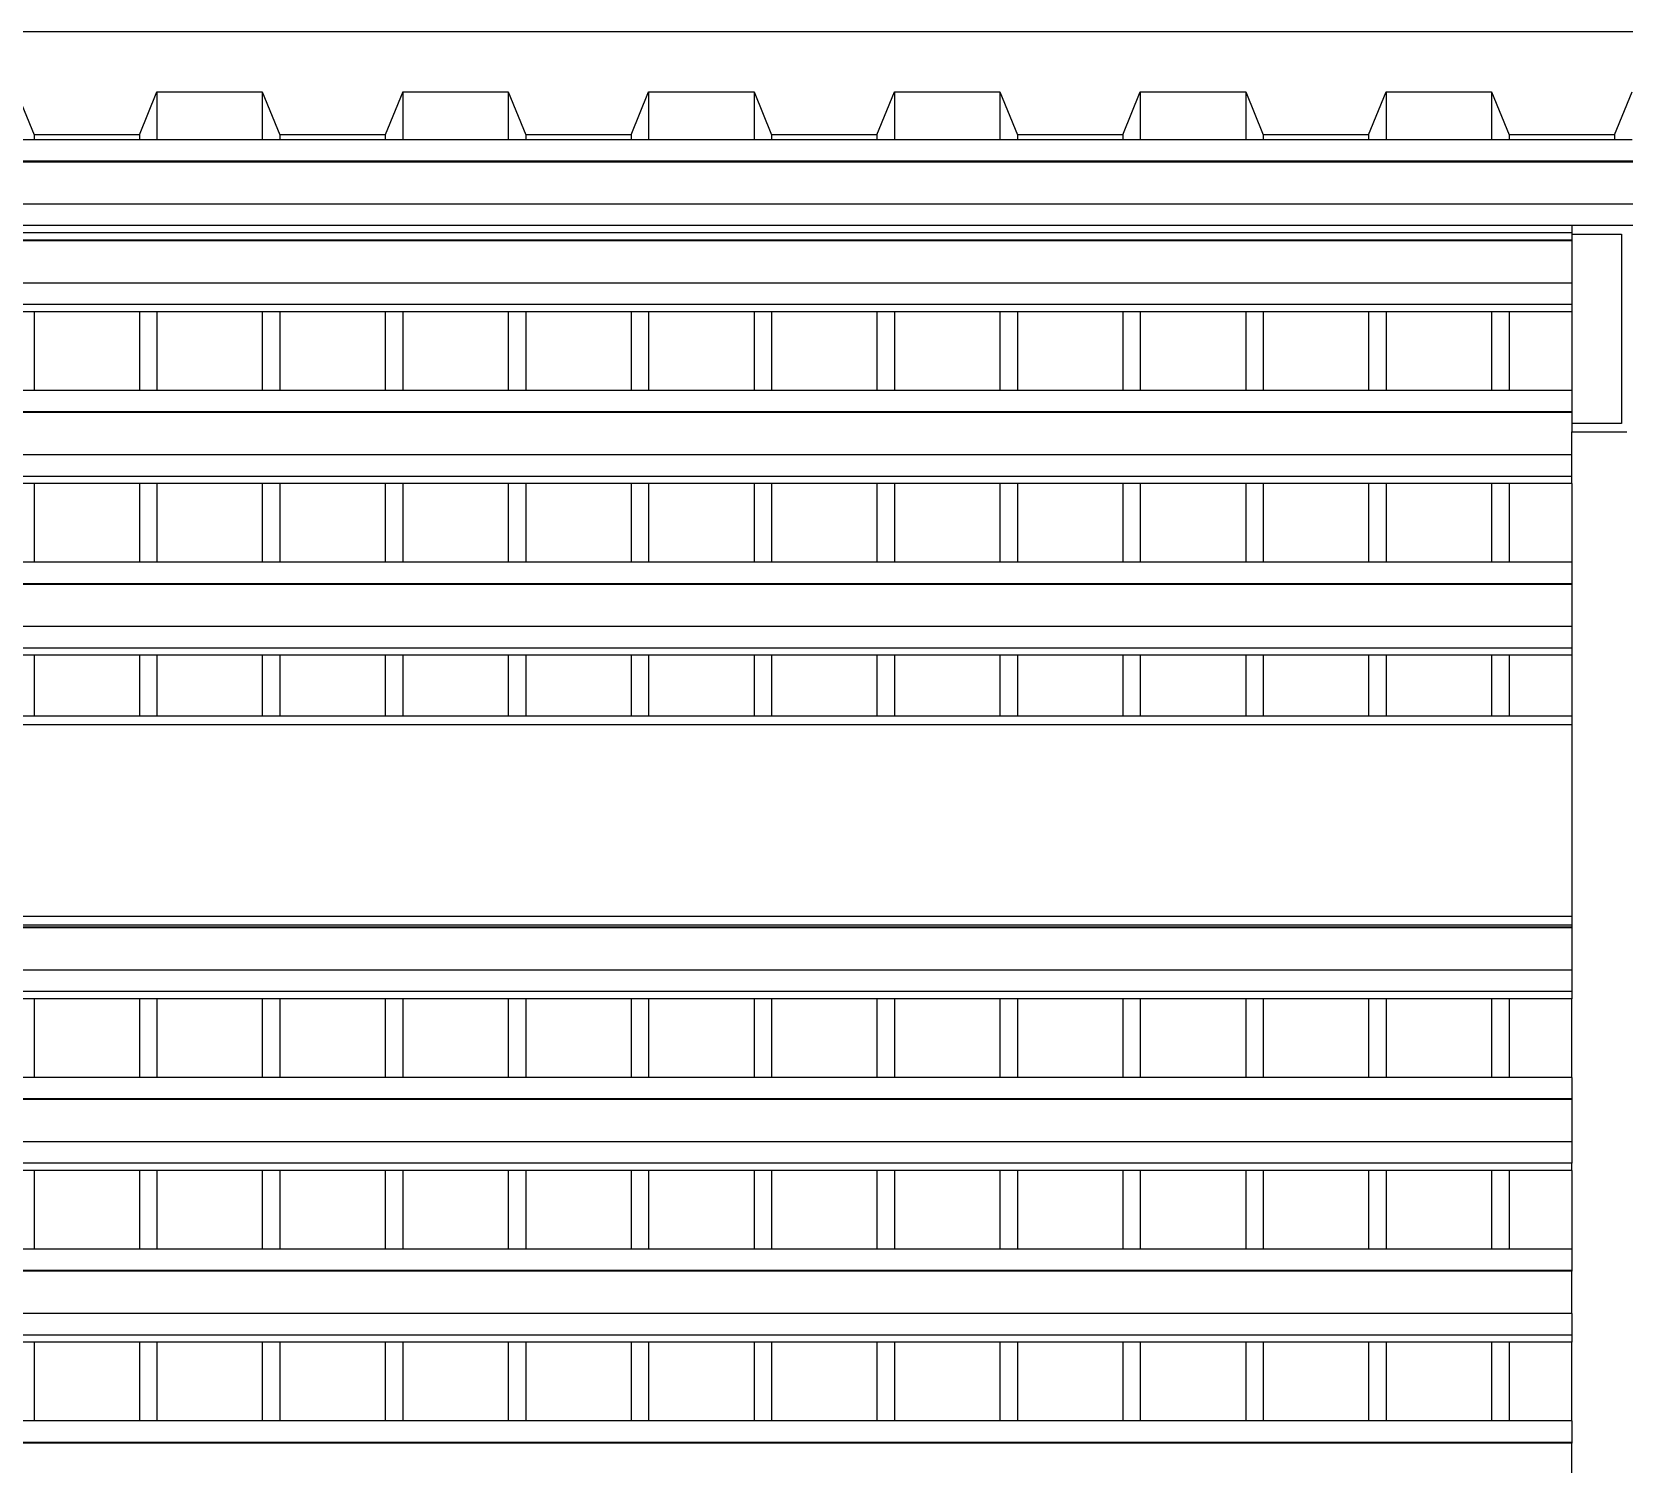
# Model space of a CAD drawing. Header units: metres. Extents: x -59 to 59, y -13 to 12.
# Drawn here: x 17.89 to 19.719, y 10.822 to 12.467 of the extents above; entities that cross this region are included whole.
import ezdxf

# ---------------------------------------------------------------- set-up
doc = ezdxf.new("R2010")
doc.units = ezdxf.units.M

msp = doc.modelspace()

# ---------------------------------------------------------------- linework, layer by layer
for p, q in [((20.8374, 12.467), (17.7308, 12.467)), ((17.872, 12.398), (17.8922, 12.3487)), ((18.0132, 12.3487), (18.0334, 12.398)), ((18.0334, 12.398), (18.1544, 12.398)), ((18.0334, 12.398), (18.0334, 12.343)), ((18.1544, 12.398), (18.1746, 12.3487)), ((18.1544, 12.398), (18.1544, 12.343)), ((18.3158, 12.398), (18.2956, 12.3487)), ((18.3158, 12.398), (18.3158, 12.343)), ((18.3158, 12.398), (18.4368, 12.398)), ((18.4368, 12.398), (18.4368, 12.343)), ((18.4368, 12.398), (18.457, 12.3487)), ((18.578, 12.3487), (18.5982, 12.398)), ((18.5982, 12.398), (18.5982, 12.343)), ((18.5982, 12.398), (18.7193, 12.398)), ((18.7193, 12.398), (18.7193, 12.343)), ((18.7193, 12.398), (18.7394, 12.3487)), ((18.8605, 12.3487), (18.8806, 12.398)), ((18.8806, 12.398), (18.8806, 12.343)), ((18.8806, 12.398), (19.0017, 12.398)), ((19.0017, 12.398), (19.0017, 12.343)), ((19.0017, 12.398), (19.0218, 12.3487)), ((19.1429, 12.3487), (19.163, 12.398)), ((19.163, 12.398), (19.163, 12.343)), ((19.163, 12.398), (19.2841, 12.398)), ((19.2841, 12.398), (19.2841, 12.343)), ((19.2841, 12.398), (19.3043, 12.3487)), ((19.4253, 12.3487), (19.4455, 12.398)), ((19.4455, 12.398), (19.4455, 12.343)), ((19.4455, 12.398), (19.5665, 12.398)), ((19.5665, 12.398), (19.5665, 12.343)), ((19.5665, 12.398), (19.5867, 12.3487)), ((19.7077, 12.3487), (19.7279, 12.398)), ((18.0132, 12.3487), (17.8922, 12.3487)), ((17.8922, 12.3487), (17.8922, 12.343)), ((18.0132, 12.3487), (18.0132, 12.343)), ((18.2956, 12.3487), (18.1746, 12.3487)), ((18.1746, 12.3487), (18.1746, 12.343)), ((18.2956, 12.3487), (18.2956, 12.343)), ((18.457, 12.3487), (18.457, 12.343)), ((18.578, 12.3487), (18.457, 12.3487)), ((18.578, 12.3487), (18.578, 12.343)), ((18.7394, 12.3487), (18.7394, 12.343)), ((18.8605, 12.3487), (18.7394, 12.3487)), ((18.8605, 12.3487), (18.8605, 12.343)), ((19.0218, 12.3487), (19.0218, 12.343)), ((19.1429, 12.3487), (19.0218, 12.3487)), ((19.1429, 12.3487), (19.1429, 12.343)), ((19.3043, 12.3487), (19.3043, 12.343)), ((19.4253, 12.3487), (19.3043, 12.3487)), ((19.4253, 12.3487), (19.4253, 12.343)), ((19.5867, 12.3487), (19.5867, 12.343)), ((19.7077, 12.3487), (19.5867, 12.3487)), ((19.7077, 12.3487), (19.7077, 12.343)), ((17.8922, 12.343), (17.872, 12.343)), ((18.0132, 12.343), (17.8922, 12.343)), ((18.0334, 12.343), (18.0132, 12.343)), ((18.1544, 12.343), (18.0334, 12.343)), ((18.1746, 12.343), (18.1544, 12.343)), ((18.2956, 12.343), (18.1746, 12.343)), ((18.3158, 12.343), (18.2956, 12.343)), ((18.4368, 12.343), (18.3158, 12.343)), ((18.457, 12.343), (18.4368, 12.343)), ((18.578, 12.343), (18.457, 12.343)), ((18.5982, 12.343), (18.578, 12.343)), ((18.7193, 12.343), (18.5982, 12.343)), ((18.7394, 12.343), (18.7193, 12.343)), ((18.8605, 12.343), (18.7394, 12.343)), ((18.8806, 12.343), (18.8605, 12.343)), ((19.0017, 12.343), (18.8806, 12.343)), ((19.0218, 12.343), (19.0017, 12.343)), ((19.1429, 12.343), (19.0218, 12.343)), ((19.163, 12.343), (19.1429, 12.343)), ((19.2841, 12.343), (19.163, 12.343)), ((19.3043, 12.343), (19.2841, 12.343)), ((19.4253, 12.343), (19.3043, 12.343)), ((19.4455, 12.343), (19.4253, 12.343)), ((19.5665, 12.343), (19.4455, 12.343)), ((19.5867, 12.343), (19.5665, 12.343)), ((19.7077, 12.343), (19.5867, 12.343)), ((19.7279, 12.343), (19.7077, 12.343)), ((23.4088, 12.3184), (11.2234, 12.3184)), ((23.4088, 12.3175), (11.2234, 12.3175)), ((23.4088, 12.2691), (11.2234, 12.2691)), ((19.6588, 12.2444), (16.0288, 12.2444)), ((19.7788, 12.2444), (19.6588, 12.2444)), ((19.6588, 12.2444), (19.6588, 12.2362)), ((19.6588, 12.2362), (16.0288, 12.2362)), ((19.6588, 12.2277), (16.0288, 12.2277)), ((19.6588, 12.2268), (16.0288, 12.2268)), ((19.6588, 12.2362), (19.6588, 12.2347)), ((19.6588, 12.2347), (19.7157, 12.2347)), ((19.6588, 12.2347), (19.6588, 12.2277)), ((19.6588, 12.2277), (19.6588, 12.2268)), ((19.6588, 12.2268), (19.6588, 12.1783)), ((19.7157, 12.2347), (19.7157, 12.0173)), ((19.6588, 12.1783), (16.0288, 12.1783)), ((19.6588, 12.1783), (19.6588, 12.1537)), ((19.6588, 12.1537), (16.0288, 12.1537)), ((17.8922, 12.1455), (17.872, 12.1455)), ((17.8922, 12.1455), (17.8922, 12.055)), ((18.0132, 12.1455), (17.8922, 12.1455)), ((18.0132, 12.1455), (18.0132, 12.055)), ((18.0334, 12.1455), (18.0132, 12.1455)), ((18.0334, 12.1455), (18.0334, 12.055)), ((18.1544, 12.1455), (18.0334, 12.1455)), ((18.1544, 12.1455), (18.1544, 12.055)), ((18.1746, 12.1455), (18.1544, 12.1455)), ((18.1746, 12.1455), (18.1746, 12.055)), ((18.2956, 12.1455), (18.1746, 12.1455)), ((18.2956, 12.1455), (18.2956, 12.055)), ((18.3158, 12.1455), (18.2956, 12.1455)), ((18.3158, 12.1455), (18.3158, 12.055)), ((18.4368, 12.1455), (18.3158, 12.1455)), ((18.4368, 12.1455), (18.4368, 12.055)), ((18.457, 12.1455), (18.4368, 12.1455)), ((18.457, 12.1455), (18.457, 12.055)), ((18.578, 12.1455), (18.457, 12.1455)), ((18.578, 12.1455), (18.578, 12.055)), ((18.5982, 12.1455), (18.578, 12.1455)), ((18.5982, 12.1455), (18.5982, 12.055)), ((18.7193, 12.1455), (18.5982, 12.1455)), ((18.7193, 12.1455), (18.7193, 12.055)), ((18.7394, 12.1455), (18.7193, 12.1455)), ((18.7394, 12.1455), (18.7394, 12.055)), ((18.8605, 12.1455), (18.7394, 12.1455)), ((18.8605, 12.1455), (18.8605, 12.055)), ((18.8806, 12.1455), (18.8605, 12.1455)), ((18.8806, 12.1455), (18.8806, 12.055)), ((19.0017, 12.1455), (18.8806, 12.1455)), ((19.0017, 12.1455), (19.0017, 12.055)), ((19.0218, 12.1455), (19.0017, 12.1455)), ((19.0218, 12.1455), (19.0218, 12.055)), ((19.1429, 12.1455), (19.0218, 12.1455)), ((19.1429, 12.1455), (19.1429, 12.055)), ((19.163, 12.1455), (19.1429, 12.1455)), ((19.163, 12.1455), (19.163, 12.055)), ((19.2841, 12.1455), (19.163, 12.1455)), ((19.2841, 12.1455), (19.2841, 12.055)), ((19.3043, 12.1455), (19.2841, 12.1455)), ((19.3043, 12.1455), (19.3043, 12.055)), ((19.4253, 12.1455), (19.3043, 12.1455)), ((19.4253, 12.1455), (19.4253, 12.055)), ((19.4455, 12.1455), (19.4253, 12.1455)), ((19.4455, 12.1455), (19.4455, 12.055)), ((19.5665, 12.1455), (19.4455, 12.1455)), ((19.5665, 12.1455), (19.5665, 12.055)), ((19.5867, 12.1455), (19.5665, 12.1455)), ((19.5867, 12.1455), (19.5867, 12.055)), ((19.6588, 12.1455), (19.5867, 12.1455)), ((19.6588, 12.1537), (19.6588, 12.1455)), ((19.6588, 12.1455), (19.6588, 12.055)), ((17.8922, 12.055), (17.872, 12.055)), ((18.0132, 12.055), (17.8922, 12.055)), ((18.0334, 12.055), (18.0132, 12.055)), ((18.1544, 12.055), (18.0334, 12.055)), ((18.1746, 12.055), (18.1544, 12.055)), ((18.2956, 12.055), (18.1746, 12.055)), ((18.3158, 12.055), (18.2956, 12.055)), ((18.4368, 12.055), (18.3158, 12.055)), ((18.457, 12.055), (18.4368, 12.055)), ((18.578, 12.055), (18.457, 12.055)), ((18.5982, 12.055), (18.578, 12.055)), ((18.7193, 12.055), (18.5982, 12.055)), ((18.7394, 12.055), (18.7193, 12.055)), ((18.8605, 12.055), (18.7394, 12.055)), ((18.8806, 12.055), (18.8605, 12.055)), ((19.0017, 12.055), (18.8806, 12.055)), ((19.0218, 12.055), (19.0017, 12.055)), ((19.1429, 12.055), (19.0218, 12.055)), ((19.163, 12.055), (19.1429, 12.055)), ((19.2841, 12.055), (19.163, 12.055)), ((19.3043, 12.055), (19.2841, 12.055)), ((19.4253, 12.055), (19.3043, 12.055)), ((19.4455, 12.055), (19.4253, 12.055)), ((19.5665, 12.055), (19.4455, 12.055)), ((19.5867, 12.055), (19.5665, 12.055)), ((19.6588, 12.055), (19.5867, 12.055)), ((19.6588, 12.055), (19.6588, 12.0304)), ((19.6588, 12.0304), (16.0288, 12.0304)), ((19.6588, 12.0296), (16.0288, 12.0296)), ((19.6588, 12.0304), (19.6588, 12.0296)), ((19.6588, 12.0296), (19.6588, 12.0173)), ((19.6588, 12.0173), (19.6588, 12.0077)), ((19.7157, 12.0173), (19.6588, 12.0173)), ((19.6588, 12.0077), (19.7157, 12.0077)), ((19.6588, 12.0077), (19.6588, 12.0074)), ((19.6588, 12.0074), (19.7157, 12.0074)), ((19.6588, 11.9811), (19.6588, 12.0074)), ((19.6588, 12.0074), (19.6588, 12.0074)), ((19.7157, 12.0077), (19.7157, 12.0074)), ((19.7157, 12.0077), (19.7219, 12.0077)), ((19.7157, 12.0074), (19.7219, 12.0074)), ((19.6588, 11.9811), (16.0288, 11.9811)), ((19.6588, 11.9564), (19.6588, 11.9811)), ((19.6588, 11.9564), (16.0288, 11.9564)), ((17.8922, 11.9482), (17.872, 11.9482)), ((17.8922, 11.9482), (17.8922, 11.8578)), ((18.0132, 11.9482), (17.8922, 11.9482)), ((18.0132, 11.9482), (18.0132, 11.8578)), ((18.0334, 11.9482), (18.0132, 11.9482)), ((18.0334, 11.9482), (18.0334, 11.8578)), ((18.1544, 11.9482), (18.0334, 11.9482)), ((18.1544, 11.9482), (18.1544, 11.8578)), ((18.1746, 11.9482), (18.1544, 11.9482)), ((18.1746, 11.9482), (18.1746, 11.8578)), ((18.2956, 11.9482), (18.1746, 11.9482)), ((18.2956, 11.9482), (18.2956, 11.8578)), ((18.3158, 11.9482), (18.2956, 11.9482)), ((18.3158, 11.9482), (18.3158, 11.8578)), ((18.4368, 11.9482), (18.3158, 11.9482)), ((18.4368, 11.9482), (18.4368, 11.8578)), ((18.457, 11.9482), (18.4368, 11.9482)), ((18.457, 11.9482), (18.457, 11.8578)), ((18.578, 11.9482), (18.457, 11.9482)), ((18.578, 11.9482), (18.578, 11.8578)), ((18.5982, 11.9482), (18.578, 11.9482)), ((18.5982, 11.9482), (18.5982, 11.8578)), ((18.7193, 11.9482), (18.5982, 11.9482)), ((18.7193, 11.9482), (18.7193, 11.8578)), ((18.7394, 11.9482), (18.7193, 11.9482)), ((18.7394, 11.9482), (18.7394, 11.8578)), ((18.8605, 11.9482), (18.7394, 11.9482)), ((18.8605, 11.9482), (18.8605, 11.8578)), ((18.8806, 11.9482), (18.8605, 11.9482)), ((18.8806, 11.9482), (18.8806, 11.8578)), ((19.0017, 11.9482), (18.8806, 11.9482)), ((19.0017, 11.9482), (19.0017, 11.8578)), ((19.0218, 11.9482), (19.0017, 11.9482)), ((19.0218, 11.9482), (19.0218, 11.8578)), ((19.1429, 11.9482), (19.0218, 11.9482)), ((19.1429, 11.9482), (19.1429, 11.8578)), ((19.163, 11.9482), (19.1429, 11.9482)), ((19.163, 11.9482), (19.163, 11.8578)), ((19.2841, 11.9482), (19.163, 11.9482)), ((19.2841, 11.9482), (19.2841, 11.8578)), ((19.3043, 11.9482), (19.2841, 11.9482)), ((19.3043, 11.9482), (19.3043, 11.8578)), ((19.4253, 11.9482), (19.3043, 11.9482)), ((19.4253, 11.9482), (19.4253, 11.8578)), ((19.4455, 11.9482), (19.4253, 11.9482)), ((19.4455, 11.9482), (19.4455, 11.8578)), ((19.5665, 11.9482), (19.4455, 11.9482)), ((19.5665, 11.9482), (19.5665, 11.8578)), ((19.5867, 11.9482), (19.5665, 11.9482)), ((19.5867, 11.9482), (19.5867, 11.8578)), ((19.6588, 11.9482), (19.5867, 11.9482)), ((19.6588, 11.9482), (19.6588, 11.9564)), ((19.6588, 11.9482), (19.6588, 11.8578)), ((17.8922, 11.8578), (17.872, 11.8578)), ((18.0132, 11.8578), (17.8922, 11.8578)), ((18.0334, 11.8578), (18.0132, 11.8578)), ((18.1544, 11.8578), (18.0334, 11.8578)), ((18.1746, 11.8578), (18.1544, 11.8578)), ((18.2956, 11.8578), (18.1746, 11.8578)), ((18.3158, 11.8578), (18.2956, 11.8578)), ((18.4368, 11.8578), (18.3158, 11.8578)), ((18.457, 11.8578), (18.4368, 11.8578)), ((18.578, 11.8578), (18.457, 11.8578)), ((18.5982, 11.8578), (18.578, 11.8578)), ((18.7193, 11.8578), (18.5982, 11.8578)), ((18.7394, 11.8578), (18.7193, 11.8578)), ((18.8605, 11.8578), (18.7394, 11.8578)), ((18.8806, 11.8578), (18.8605, 11.8578)), ((19.0017, 11.8578), (18.8806, 11.8578)), ((19.0218, 11.8578), (19.0017, 11.8578)), ((19.1429, 11.8578), (19.0218, 11.8578)), ((19.163, 11.8578), (19.1429, 11.8578)), ((19.2841, 11.8578), (19.163, 11.8578)), ((19.3043, 11.8578), (19.2841, 11.8578)), ((19.4253, 11.8578), (19.3043, 11.8578)), ((19.4455, 11.8578), (19.4253, 11.8578)), ((19.5665, 11.8578), (19.4455, 11.8578)), ((19.5867, 11.8578), (19.5665, 11.8578)), ((19.6588, 11.8578), (19.5867, 11.8578)), ((19.6588, 11.8578), (19.6588, 11.8331)), ((19.6588, 11.8331), (16.0288, 11.8331)), ((19.6588, 11.8323), (16.0288, 11.8323)), ((19.6588, 11.8331), (19.6588, 11.8323)), ((19.6588, 11.8323), (19.6588, 11.7838)), ((19.6588, 11.7838), (16.0288, 11.7838)), ((19.6588, 11.7838), (19.6588, 11.7591)), ((19.6588, 11.7591), (16.0288, 11.7591)), ((17.8922, 11.7509), (17.872, 11.7509)), ((17.8922, 11.7509), (17.8922, 11.6812)), ((18.0132, 11.7509), (17.8922, 11.7509)), ((18.0132, 11.7509), (18.0132, 11.6812)), ((18.0334, 11.7509), (18.0132, 11.7509)), ((18.0334, 11.7509), (18.0334, 11.6812)), ((18.1544, 11.7509), (18.0334, 11.7509)), ((18.1544, 11.7509), (18.1544, 11.6812)), ((18.1746, 11.7509), (18.1544, 11.7509)), ((18.1746, 11.7509), (18.1746, 11.6812)), ((18.2956, 11.7509), (18.1746, 11.7509)), ((18.2956, 11.7509), (18.2956, 11.6812)), ((18.3158, 11.7509), (18.2956, 11.7509)), ((18.3158, 11.7509), (18.3158, 11.6812)), ((18.4368, 11.7509), (18.3158, 11.7509)), ((18.4368, 11.7509), (18.4368, 11.6812)), ((18.457, 11.7509), (18.4368, 11.7509)), ((18.457, 11.7509), (18.457, 11.6812)), ((18.578, 11.7509), (18.457, 11.7509)), ((18.578, 11.7509), (18.578, 11.6812)), ((18.5982, 11.7509), (18.578, 11.7509)), ((18.5982, 11.7509), (18.5982, 11.6812)), ((18.7193, 11.7509), (18.5982, 11.7509)), ((18.7193, 11.7509), (18.7193, 11.6812)), ((18.7394, 11.7509), (18.7193, 11.7509)), ((18.7394, 11.7509), (18.7394, 11.6812)), ((18.8605, 11.7509), (18.7394, 11.7509)), ((18.8605, 11.7509), (18.8605, 11.6812)), ((18.8806, 11.7509), (18.8605, 11.7509)), ((18.8806, 11.7509), (18.8806, 11.6812)), ((19.0017, 11.7509), (18.8806, 11.7509)), ((19.0017, 11.7509), (19.0017, 11.6812)), ((19.0218, 11.7509), (19.0017, 11.7509)), ((19.0218, 11.7509), (19.0218, 11.6812)), ((19.1429, 11.7509), (19.0218, 11.7509)), ((19.1429, 11.7509), (19.1429, 11.6812)), ((19.163, 11.7509), (19.1429, 11.7509)), ((19.163, 11.7509), (19.163, 11.6812)), ((19.2841, 11.7509), (19.163, 11.7509)), ((19.2841, 11.7509), (19.2841, 11.6812)), ((19.3043, 11.7509), (19.2841, 11.7509)), ((19.3043, 11.7509), (19.3043, 11.6812)), ((19.4253, 11.7509), (19.3043, 11.7509)), ((19.4253, 11.7509), (19.4253, 11.6812)), ((19.4455, 11.7509), (19.4253, 11.7509)), ((19.4455, 11.7509), (19.4455, 11.6812)), ((19.5665, 11.7509), (19.4455, 11.7509)), ((19.5665, 11.7509), (19.5665, 11.6812)), ((19.5867, 11.7509), (19.5665, 11.7509)), ((19.5867, 11.7509), (19.5867, 11.6812)), ((19.6588, 11.7509), (19.5867, 11.7509)), ((19.6588, 11.7591), (19.6588, 11.7509)), ((19.6588, 11.7509), (19.6588, 11.6812)), ((16.0288, 11.6714), (19.6588, 11.6714)), ((17.872, 11.6812), (17.8922, 11.6812)), ((17.8922, 11.6812), (18.0132, 11.6812)), ((18.0132, 11.6812), (18.0334, 11.6812)), ((18.0334, 11.6812), (18.1544, 11.6812)), ((18.1544, 11.6812), (18.1746, 11.6812)), ((18.1746, 11.6812), (18.2956, 11.6812)), ((18.2956, 11.6812), (18.3158, 11.6812)), ((18.3158, 11.6812), (18.4368, 11.6812)), ((18.4368, 11.6812), (18.457, 11.6812)), ((18.457, 11.6812), (18.578, 11.6812)), ((18.578, 11.6812), (18.5982, 11.6812)), ((18.5982, 11.6812), (18.7193, 11.6812)), ((18.7193, 11.6812), (18.7394, 11.6812)), ((18.7394, 11.6812), (18.8605, 11.6812)), ((18.8605, 11.6812), (18.8806, 11.6812)), ((18.8806, 11.6812), (19.0017, 11.6812)), ((19.0017, 11.6812), (19.0218, 11.6812)), ((19.0218, 11.6812), (19.1429, 11.6812)), ((19.1429, 11.6812), (19.163, 11.6812)), ((19.163, 11.6812), (19.2841, 11.6812)), ((19.2841, 11.6812), (19.3043, 11.6812)), ((19.3043, 11.6812), (19.4253, 11.6812)), ((19.4253, 11.6812), (19.4455, 11.6812)), ((19.4455, 11.6812), (19.5665, 11.6812)), ((19.5665, 11.6812), (19.5867, 11.6812)), ((19.5867, 11.6812), (19.6588, 11.6812)), ((19.6588, 11.6812), (19.6588, 11.6714)), ((19.6588, 11.6714), (19.6588, 11.451)), ((16.0288, 11.451), (19.6588, 11.451)), ((19.6588, 11.451), (19.6588, 11.4412)), ((16.0288, 11.4412), (19.6588, 11.4412)), ((19.6588, 11.4385), (16.0288, 11.4385)), ((19.6588, 11.4377), (16.0288, 11.4377)), ((19.6588, 11.4412), (19.6588, 11.4385)), ((19.6588, 11.4385), (19.6588, 11.4377)), ((19.6588, 11.4377), (19.6588, 11.3892)), ((19.6588, 11.3892), (16.0288, 11.3892)), ((19.6588, 11.3892), (19.6588, 11.3646)), ((19.6588, 11.3646), (16.0288, 11.3646)), ((19.6588, 11.3646), (19.6588, 11.3563)), ((17.8922, 11.3563), (17.872, 11.3563)), ((17.8922, 11.3563), (17.8922, 11.2659)), ((18.0132, 11.3563), (17.8922, 11.3563)), ((18.0132, 11.3563), (18.0132, 11.2659)), ((18.0334, 11.3563), (18.0132, 11.3563)), ((18.0334, 11.3563), (18.0334, 11.2659)), ((18.1544, 11.3563), (18.0334, 11.3563)), ((18.1544, 11.3563), (18.1544, 11.2659)), ((18.1746, 11.3563), (18.1544, 11.3563)), ((18.1746, 11.3563), (18.1746, 11.2659)), ((18.2956, 11.3563), (18.1746, 11.3563)), ((18.2956, 11.3563), (18.2956, 11.2659)), ((18.3158, 11.3563), (18.2956, 11.3563)), ((18.3158, 11.3563), (18.3158, 11.2659)), ((18.4368, 11.3563), (18.3158, 11.3563)), ((18.4368, 11.3563), (18.4368, 11.2659)), ((18.457, 11.3563), (18.4368, 11.3563)), ((18.457, 11.3563), (18.457, 11.2659)), ((18.578, 11.3563), (18.457, 11.3563)), ((18.578, 11.3563), (18.578, 11.2659)), ((18.5982, 11.3563), (18.578, 11.3563)), ((18.5982, 11.3563), (18.5982, 11.2659)), ((18.7193, 11.3563), (18.5982, 11.3563)), ((18.7193, 11.3563), (18.7193, 11.2659)), ((18.7394, 11.3563), (18.7193, 11.3563)), ((18.7394, 11.3563), (18.7394, 11.2659)), ((18.8605, 11.3563), (18.7394, 11.3563)), ((18.8605, 11.3563), (18.8605, 11.2659)), ((18.8806, 11.3563), (18.8605, 11.3563)), ((18.8806, 11.3563), (18.8806, 11.2659)), ((19.0017, 11.3563), (18.8806, 11.3563)), ((19.0017, 11.3563), (19.0017, 11.2659)), ((19.0218, 11.3563), (19.0017, 11.3563)), ((19.0218, 11.3563), (19.0218, 11.2659)), ((19.1429, 11.3563), (19.0218, 11.3563)), ((19.1429, 11.3563), (19.1429, 11.2659)), ((19.163, 11.3563), (19.1429, 11.3563)), ((19.163, 11.3563), (19.163, 11.2659)), ((19.2841, 11.3563), (19.163, 11.3563)), ((19.2841, 11.3563), (19.2841, 11.2659)), ((19.3043, 11.3563), (19.2841, 11.3563)), ((19.3043, 11.3563), (19.3043, 11.2659)), ((19.4253, 11.3563), (19.3043, 11.3563)), ((19.4253, 11.3563), (19.4253, 11.2659)), ((19.4455, 11.3563), (19.4253, 11.3563)), ((19.4455, 11.3563), (19.4455, 11.2659)), ((19.5665, 11.3563), (19.4455, 11.3563)), ((19.5665, 11.3563), (19.5665, 11.2659)), ((19.5867, 11.3563), (19.5665, 11.3563)), ((19.5867, 11.3563), (19.5867, 11.2659)), ((19.6588, 11.3563), (19.5867, 11.3563)), ((19.6588, 11.2659), (19.6588, 11.3563)), ((17.8922, 11.2659), (17.872, 11.2659)), ((18.0132, 11.2659), (17.8922, 11.2659)), ((18.0334, 11.2659), (18.0132, 11.2659)), ((18.1544, 11.2659), (18.0334, 11.2659)), ((18.1746, 11.2659), (18.1544, 11.2659)), ((18.2956, 11.2659), (18.1746, 11.2659)), ((18.3158, 11.2659), (18.2956, 11.2659)), ((18.4368, 11.2659), (18.3158, 11.2659)), ((18.457, 11.2659), (18.4368, 11.2659)), ((18.578, 11.2659), (18.457, 11.2659)), ((18.5982, 11.2659), (18.578, 11.2659)), ((18.7193, 11.2659), (18.5982, 11.2659)), ((18.7394, 11.2659), (18.7193, 11.2659)), ((18.8605, 11.2659), (18.7394, 11.2659)), ((18.8806, 11.2659), (18.8605, 11.2659)), ((19.0017, 11.2659), (18.8806, 11.2659)), ((19.0218, 11.2659), (19.0017, 11.2659)), ((19.1429, 11.2659), (19.0218, 11.2659)), ((19.163, 11.2659), (19.1429, 11.2659)), ((19.2841, 11.2659), (19.163, 11.2659)), ((19.3043, 11.2659), (19.2841, 11.2659)), ((19.4253, 11.2659), (19.3043, 11.2659)), ((19.4455, 11.2659), (19.4253, 11.2659)), ((19.5665, 11.2659), (19.4455, 11.2659)), ((19.5867, 11.2659), (19.5665, 11.2659)), ((19.6588, 11.2659), (19.5867, 11.2659)), ((19.6588, 11.2659), (19.6588, 11.2413)), ((19.6588, 11.2413), (16.0288, 11.2413)), ((19.6588, 11.2404), (16.0288, 11.2404)), ((19.6588, 11.2413), (19.6588, 11.2404)), ((19.6588, 11.2404), (19.6588, 11.1919)), ((19.6588, 11.1919), (16.0288, 11.1919)), ((19.6588, 11.1919), (19.6588, 11.1673)), ((19.6588, 11.1673), (16.0288, 11.1673)), ((17.8922, 11.1591), (17.872, 11.1591)), ((17.8922, 11.1591), (17.8922, 11.0686)), ((18.0132, 11.1591), (17.8922, 11.1591)), ((18.0132, 11.1591), (18.0132, 11.0686)), ((18.0334, 11.1591), (18.0132, 11.1591)), ((18.0334, 11.1591), (18.0334, 11.0686)), ((18.1544, 11.1591), (18.0334, 11.1591)), ((18.1544, 11.1591), (18.1544, 11.0686)), ((18.1746, 11.1591), (18.1544, 11.1591)), ((18.1746, 11.1591), (18.1746, 11.0686)), ((18.2956, 11.1591), (18.1746, 11.1591)), ((18.2956, 11.1591), (18.2956, 11.0686)), ((18.3158, 11.1591), (18.2956, 11.1591)), ((18.3158, 11.1591), (18.3158, 11.0686)), ((18.4368, 11.1591), (18.3158, 11.1591)), ((18.4368, 11.1591), (18.4368, 11.0686)), ((18.457, 11.1591), (18.4368, 11.1591)), ((18.457, 11.1591), (18.457, 11.0686)), ((18.578, 11.1591), (18.457, 11.1591)), ((18.578, 11.1591), (18.578, 11.0686)), ((18.5982, 11.1591), (18.578, 11.1591)), ((18.5982, 11.1591), (18.5982, 11.0686)), ((18.7193, 11.1591), (18.5982, 11.1591)), ((18.7193, 11.1591), (18.7193, 11.0686)), ((18.7394, 11.1591), (18.7193, 11.1591)), ((18.7394, 11.1591), (18.7394, 11.0686)), ((18.8605, 11.1591), (18.7394, 11.1591)), ((18.8605, 11.1591), (18.8605, 11.0686)), ((18.8806, 11.1591), (18.8605, 11.1591)), ((18.8806, 11.1591), (18.8806, 11.0686)), ((19.0017, 11.1591), (18.8806, 11.1591)), ((19.0017, 11.1591), (19.0017, 11.0686)), ((19.0218, 11.1591), (19.0017, 11.1591)), ((19.0218, 11.1591), (19.0218, 11.0686)), ((19.1429, 11.1591), (19.0218, 11.1591)), ((19.1429, 11.1591), (19.1429, 11.0686)), ((19.163, 11.1591), (19.1429, 11.1591)), ((19.163, 11.1591), (19.163, 11.0686)), ((19.2841, 11.1591), (19.163, 11.1591)), ((19.2841, 11.1591), (19.2841, 11.0686)), ((19.3043, 11.1591), (19.2841, 11.1591)), ((19.3043, 11.1591), (19.3043, 11.0686)), ((19.4253, 11.1591), (19.3043, 11.1591)), ((19.4253, 11.1591), (19.4253, 11.0686)), ((19.4455, 11.1591), (19.4253, 11.1591)), ((19.4455, 11.1591), (19.4455, 11.0686)), ((19.5665, 11.1591), (19.4455, 11.1591)), ((19.5665, 11.1591), (19.5665, 11.0686)), ((19.5867, 11.1591), (19.5665, 11.1591)), ((19.5867, 11.1591), (19.5867, 11.0686)), ((19.6588, 11.1591), (19.5867, 11.1591)), ((19.6588, 11.1591), (19.6588, 11.1673)), ((19.6588, 11.1591), (19.6588, 11.0686)), ((17.8922, 11.0686), (17.872, 11.0686)), ((18.0132, 11.0686), (17.8922, 11.0686)), ((18.0334, 11.0686), (18.0132, 11.0686)), ((18.1544, 11.0686), (18.0334, 11.0686)), ((18.1746, 11.0686), (18.1544, 11.0686)), ((18.2956, 11.0686), (18.1746, 11.0686)), ((18.3158, 11.0686), (18.2956, 11.0686)), ((18.4368, 11.0686), (18.3158, 11.0686)), ((18.457, 11.0686), (18.4368, 11.0686)), ((18.578, 11.0686), (18.457, 11.0686)), ((18.5982, 11.0686), (18.578, 11.0686)), ((18.7193, 11.0686), (18.5982, 11.0686)), ((18.7394, 11.0686), (18.7193, 11.0686)), ((18.8605, 11.0686), (18.7394, 11.0686)), ((18.8806, 11.0686), (18.8605, 11.0686)), ((19.0017, 11.0686), (18.8806, 11.0686)), ((19.0218, 11.0686), (19.0017, 11.0686)), ((19.1429, 11.0686), (19.0218, 11.0686)), ((19.163, 11.0686), (19.1429, 11.0686)), ((19.2841, 11.0686), (19.163, 11.0686)), ((19.3043, 11.0686), (19.2841, 11.0686)), ((19.4253, 11.0686), (19.3043, 11.0686)), ((19.4455, 11.0686), (19.4253, 11.0686)), ((19.5665, 11.0686), (19.4455, 11.0686)), ((19.5867, 11.0686), (19.5665, 11.0686)), ((19.6588, 11.0686), (19.5867, 11.0686)), ((19.6588, 11.0686), (19.6588, 11.044)), ((19.6588, 11.044), (16.0288, 11.044)), ((19.6588, 11.0432), (16.0288, 11.0432)), ((19.6588, 11.044), (19.6588, 11.0432)), ((19.6588, 10.9947), (19.6588, 11.0432)), ((19.6588, 10.9947), (16.0288, 10.9947)), ((19.6588, 10.9947), (19.6588, 10.97)), ((19.6588, 10.97), (16.0288, 10.97)), ((17.8922, 10.9618), (17.872, 10.9618)), ((17.8922, 10.9618), (17.8922, 10.8714)), ((18.0132, 10.9618), (17.8922, 10.9618)), ((18.0132, 10.9618), (18.0132, 10.8714)), ((18.0334, 10.9618), (18.0132, 10.9618)), ((18.0334, 10.9618), (18.0334, 10.8714)), ((18.1544, 10.9618), (18.0334, 10.9618)), ((18.1544, 10.9618), (18.1544, 10.8714)), ((18.1746, 10.9618), (18.1544, 10.9618)), ((18.1746, 10.9618), (18.1746, 10.8714)), ((18.2956, 10.9618), (18.1746, 10.9618)), ((18.2956, 10.9618), (18.2956, 10.8714)), ((18.3158, 10.9618), (18.2956, 10.9618)), ((18.3158, 10.9618), (18.3158, 10.8714)), ((18.4368, 10.9618), (18.3158, 10.9618)), ((18.4368, 10.9618), (18.4368, 10.8714)), ((18.457, 10.9618), (18.4368, 10.9618)), ((18.457, 10.9618), (18.457, 10.8714)), ((18.578, 10.9618), (18.457, 10.9618)), ((18.578, 10.9618), (18.578, 10.8714)), ((18.5982, 10.9618), (18.578, 10.9618)), ((18.5982, 10.9618), (18.5982, 10.8714)), ((18.7193, 10.9618), (18.5982, 10.9618)), ((18.7193, 10.9618), (18.7193, 10.8714)), ((18.7394, 10.9618), (18.7193, 10.9618)), ((18.7394, 10.9618), (18.7394, 10.8714)), ((18.8605, 10.9618), (18.7394, 10.9618)), ((18.8605, 10.9618), (18.8605, 10.8714)), ((18.8806, 10.9618), (18.8605, 10.9618)), ((18.8806, 10.9618), (18.8806, 10.8714)), ((19.0017, 10.9618), (18.8806, 10.9618)), ((19.0017, 10.9618), (19.0017, 10.8714)), ((19.0218, 10.9618), (19.0017, 10.9618)), ((19.0218, 10.9618), (19.0218, 10.8714)), ((19.1429, 10.9618), (19.0218, 10.9618)), ((19.1429, 10.9618), (19.1429, 10.8714)), ((19.163, 10.9618), (19.1429, 10.9618)), ((19.163, 10.9618), (19.163, 10.8714)), ((19.2841, 10.9618), (19.163, 10.9618)), ((19.2841, 10.9618), (19.2841, 10.8714)), ((19.3043, 10.9618), (19.2841, 10.9618)), ((19.3043, 10.9618), (19.3043, 10.8714)), ((19.4253, 10.9618), (19.3043, 10.9618)), ((19.4253, 10.9618), (19.4253, 10.8714)), ((19.4455, 10.9618), (19.4253, 10.9618)), ((19.4455, 10.9618), (19.4455, 10.8714)), ((19.5665, 10.9618), (19.4455, 10.9618)), ((19.5665, 10.9618), (19.5665, 10.8714)), ((19.5867, 10.9618), (19.5665, 10.9618)), ((19.5867, 10.9618), (19.5867, 10.8714)), ((19.6588, 10.9618), (19.5867, 10.9618)), ((19.6588, 10.97), (19.6588, 10.9618)), ((19.6588, 10.8714), (19.6588, 10.9618)), ((17.8922, 10.8714), (17.872, 10.8714)), ((18.0132, 10.8714), (17.8922, 10.8714)), ((18.0334, 10.8714), (18.0132, 10.8714)), ((18.1544, 10.8714), (18.0334, 10.8714)), ((18.1746, 10.8714), (18.1544, 10.8714)), ((18.2956, 10.8714), (18.1746, 10.8714)), ((18.3158, 10.8714), (18.2956, 10.8714)), ((18.4368, 10.8714), (18.3158, 10.8714)), ((18.457, 10.8714), (18.4368, 10.8714)), ((18.578, 10.8714), (18.457, 10.8714)), ((18.5982, 10.8714), (18.578, 10.8714)), ((18.7193, 10.8714), (18.5982, 10.8714)), ((18.7394, 10.8714), (18.7193, 10.8714)), ((18.8605, 10.8714), (18.7394, 10.8714)), ((18.8806, 10.8714), (18.8605, 10.8714)), ((19.0017, 10.8714), (18.8806, 10.8714)), ((19.0218, 10.8714), (19.0017, 10.8714)), ((19.1429, 10.8714), (19.0218, 10.8714)), ((19.163, 10.8714), (19.1429, 10.8714)), ((19.2841, 10.8714), (19.163, 10.8714)), ((19.3043, 10.8714), (19.2841, 10.8714)), ((19.4253, 10.8714), (19.3043, 10.8714)), ((19.4455, 10.8714), (19.4253, 10.8714)), ((19.5665, 10.8714), (19.4455, 10.8714)), ((19.5867, 10.8714), (19.5665, 10.8714)), ((19.6588, 10.8714), (19.5867, 10.8714)), ((19.6588, 10.8714), (19.6588, 10.8467)), ((19.6588, 10.8467), (16.0288, 10.8467)), ((19.6588, 10.8467), (19.6588, 10.8459)), ((19.6588, 10.8459), (16.0288, 10.8459)), ((19.6588, 10.7974), (19.6588, 10.8459))]:
    msp.add_line(p, q)

doc.saveas('drawing.dxf')
